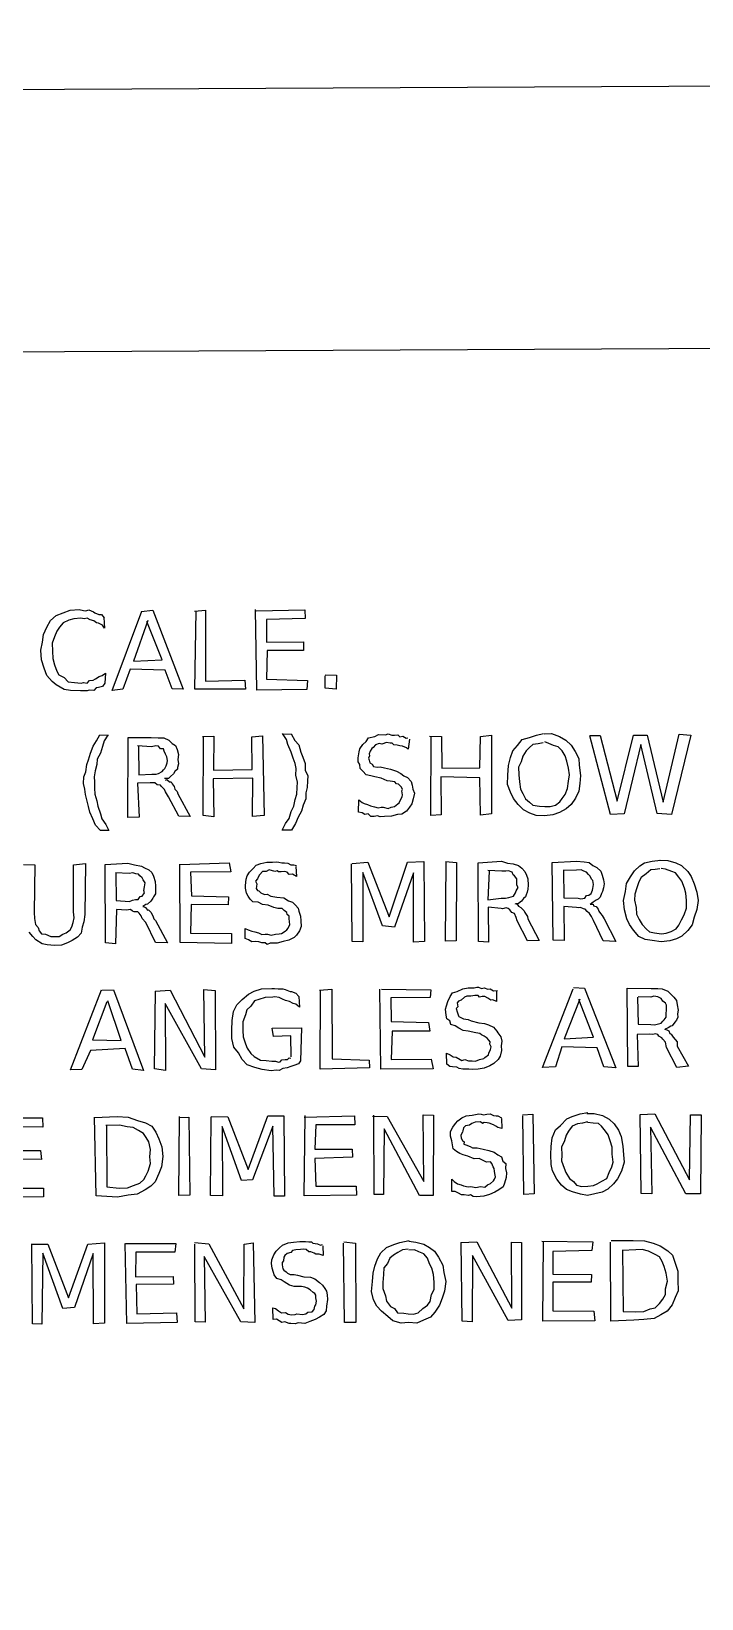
# Model space of a CAD drawing. Header units: millimetres. Extents: x -1 to 471, y -1 to 401.
# Drawn here: x 39 to 64.4, y 341.8 to 401.2 of the extents above; entities that cross this region are included whole.
import ezdxf

# ---------------------------------------------------------------- set-up
doc = ezdxf.new("R2010")
doc.units = ezdxf.units.MM

msp = doc.modelspace()

# ---------------------------------------------------------------- linework, layer by layer
for points in [[(1.059, -1.205), (471.021, 1.222), (468.994, 401.183), (-1.048, 398.767)], [(11.016, 8.845), (460.96, 11.161), (459.021, 391.14), (9.042, 388.872)]]:
    msp.add_lwpolyline(points, close=True)
for points in [[(41.741, 378.953), (41.776, 378.547), (41.699, 378.668), (41.546, 378.736), (41.464, 378.749), (41.367, 378.832), (41.225, 378.865), (41.109, 378.932), (41.001, 378.91), (40.869, 378.929), (40.612, 378.909), (40.421, 378.853), (40.208, 378.75), (40.065, 378.593), (39.97, 378.438), (39.878, 378.221), (39.786, 377.983), (39.805, 377.677), (39.807, 377.403), (39.875, 377.159), (39.961, 376.928), (40.035, 376.782), (40.237, 376.684), (40.393, 376.522), (40.637, 376.492), (40.886, 376.473), (40.973, 376.495), (41.111, 376.471), (41.209, 376.566), (41.339, 376.586), (41.431, 376.63), (41.57, 376.719), (41.688, 376.762), (41.814, 376.847), (41.785, 376.462), (41.696, 376.341), (41.542, 376.308), (41.458, 376.293), (41.363, 376.195), (41.188, 376.197), (41.114, 376.176), (40.956, 376.174), (40.862, 376.172), (40.482, 376.186), (40.249, 376.231), (39.944, 376.408), (39.792, 376.531), (39.592, 376.758), (39.48, 377.032), (39.382, 377.347), (39.356, 377.719), (39.416, 378.016), (39.458, 378.317), (39.591, 378.595), (39.723, 378.849), (39.944, 379.029), (40.21, 379.135), (40.474, 379.235), (40.811, 379.256), (40.973, 379.22), (41.06, 379.214), (41.178, 379.243), (41.352, 379.177), (41.411, 379.132), (41.56, 379.071), (41.653, 379.065), (41.759, 378.948)], [(43.164, 379.187), (43.611, 379.238), (44.759, 376.242), (44.334, 376.248), (44.068, 376.954), (42.742, 376.998), (42.463, 376.236), (42.066, 376.195), (43.188, 379.198)], [(45.187, 379.196), (45.603, 379.241), (45.603, 376.546), (47.093, 376.583), (47.122, 376.234), (45.201, 376.237), (45.247, 379.205)], [(47.524, 379.21), (49.371, 379.252), (49.385, 378.913), (47.914, 378.879), (47.915, 378.019), (49.314, 378.034), (49.317, 377.701), (47.946, 377.7), (47.918, 376.613), (49.473, 376.57), (49.446, 376.228), (47.545, 376.202), (47.497, 379.255)], [(43.42, 378.846), (42.876, 377.305), (43.964, 377.346), (43.382, 378.809)], [(50.14, 376.779), (50.574, 376.773), (50.561, 376.241), (50.135, 376.273), (50.138, 376.742)], [(41.897, 374.498), (41.757, 374.28), (41.691, 374.063), (41.618, 373.81), (41.497, 373.585), (41.479, 373.381), (41.419, 373.145), (41.378, 372.921), (41.391, 372.722), (41.398, 372.485), (41.411, 372.263), (41.487, 372.003), (41.525, 371.808), (41.62, 371.517), (41.671, 371.329), (41.823, 371.105), (41.935, 370.885), (41.622, 370.881), (41.432, 371.087), (41.324, 371.317), (41.221, 371.578), (41.166, 371.79), (41.104, 372.038), (41.048, 372.247), (41.024, 372.446), (40.982, 372.666), (40.991, 372.92), (41.065, 373.11), (41.103, 373.378), (41.17, 373.566), (41.241, 373.815), (41.342, 374.074), (41.464, 374.275), (41.594, 374.504), (41.919, 374.496)], [(44.092, 372.793), (44.137, 372.817), (44.239, 372.731), (44.295, 372.731), (44.335, 372.652), (44.409, 372.554), (44.446, 372.446), (44.534, 372.363), (44.554, 372.265), (45.015, 371.412), (44.593, 371.43), (44.205, 372.161), (44.087, 372.345), (44.053, 372.438), (43.935, 372.548), (43.891, 372.596), (43.773, 372.611), (43.683, 372.683), (43.626, 372.692), (43.505, 372.688), (43.025, 372.669), (43.082, 371.38), (42.654, 371.379), (42.671, 374.409), (43.536, 374.412), (43.809, 374.395), (44.026, 374.389), (44.209, 374.308), (44.34, 374.178), (44.464, 374.102), (44.524, 373.956), (44.576, 373.767), (44.554, 373.567), (44.58, 373.412), (44.545, 373.271), (44.545, 373.204), (44.434, 373.121), (44.395, 373.03), (44.281, 372.925), (44.197, 372.856), (44.044, 372.85)], [(45.484, 374.442), (45.915, 374.452), (45.91, 373.173), (47.368, 373.194), (47.356, 374.435), (47.758, 374.471), (47.828, 371.453), (47.379, 371.405), (47.394, 372.868), (45.892, 372.839), (45.914, 371.401), (45.519, 371.447), (45.531, 374.429)], [(48.528, 374.532), (48.847, 374.552), (48.994, 374.299), (49.136, 374.13), (49.222, 373.845), (49.297, 373.667), (49.385, 373.427), (49.386, 373.169), (49.479, 372.959), (49.469, 372.768), (49.459, 372.517), (49.41, 372.307), (49.403, 372.082), (49.308, 371.839), (49.239, 371.617), (49.12, 371.382), (49.018, 371.15), (48.866, 370.897), (48.513, 370.888), (48.636, 371.15), (48.779, 371.34), (48.854, 371.597), (48.948, 371.809), (49.008, 372.061), (49.063, 372.26), (49.084, 372.505), (49.097, 372.714), (49.029, 372.983), (49.041, 373.231), (49.006, 373.427), (48.926, 373.626), (48.855, 373.85), (48.731, 374.137), (48.671, 374.336), (48.517, 374.556)], [(53.343, 374.347), (53.291, 373.962), (53.219, 374.021), (53.067, 374.074), (52.968, 374.095), (52.868, 374.12), (52.747, 374.124), (52.676, 374.196), (52.605, 374.187), (52.469, 374.212), (52.288, 374.159), (52.191, 374.181), (52.049, 374.128), (51.966, 374.023), (51.912, 373.993), (51.845, 373.893), (51.808, 373.787), (51.822, 373.707), (51.785, 373.625), (51.814, 373.547), (51.84, 373.451), (51.925, 373.4), (51.975, 373.308), (52.117, 373.28), (52.223, 373.295), (52.392, 373.251), (52.618, 373.204), (52.843, 373.126), (53.014, 373.038), (53.124, 372.947), (53.262, 372.887), (53.408, 372.737), (53.446, 372.601), (53.46, 372.444), (53.526, 372.295), (53.481, 372.082), (53.432, 371.892), (53.336, 371.761), (53.225, 371.616), (53.045, 371.505), (52.882, 371.489), (52.651, 371.419), (52.389, 371.412), (52.222, 371.395), (52.125, 371.433), (51.998, 371.412), (51.869, 371.415), (51.774, 371.509), (51.64, 371.483), (51.544, 371.556), (51.409, 371.57), (51.411, 372.041), (51.55, 371.938), (51.624, 371.898), (51.744, 371.862), (51.864, 371.821), (52.006, 371.773), (52.15, 371.736), (52.26, 371.768), (52.335, 371.766), (52.528, 371.715), (52.645, 371.767), (52.764, 371.796), (52.895, 371.897), (52.949, 371.924), (52.997, 372.037), (53.055, 372.157), (53.068, 372.23), (53.053, 372.379), (53.069, 372.435), (53.033, 372.527), (52.926, 372.636), (52.844, 372.648), (52.779, 372.72), (52.607, 372.746), (52.494, 372.762), (52.266, 372.863), (52.022, 372.92), (51.877, 372.947), (51.691, 372.996), (51.563, 373.13), (51.469, 373.236), (51.449, 373.384), (51.392, 373.479), (51.387, 373.636), (51.425, 373.865), (51.449, 373.982), (51.566, 374.141), (51.693, 374.261), (51.782, 374.388), (52.021, 374.447), (52.168, 374.522), (52.43, 374.512), (52.529, 374.547), (52.669, 374.494), (52.765, 374.494), (52.891, 374.504), (52.978, 374.435), (53.089, 374.461), (53.209, 374.382), (53.279, 374.395)], [(54.1, 374.456), (54.552, 374.45), (54.559, 373.244), (56.004, 373.261), (56.026, 374.448), (56.444, 374.497), (56.452, 371.513), (56.029, 371.457), (56, 372.88), (54.527, 372.921), (54.535, 371.48), (54.149, 371.449), (54.156, 374.46)], [(58.447, 374.548), (58.721, 374.557), (59.033, 374.447), (59.263, 374.312), (59.464, 374.121), (59.626, 373.874), (59.762, 373.607), (59.777, 373.354), (59.82, 372.972), (59.8, 372.664), (59.765, 372.367), (59.638, 372.108), (59.467, 371.868), (59.275, 371.7), (59.029, 371.569), (58.771, 371.47), (58.464, 371.44), (58.137, 371.448), (57.897, 371.539), (57.665, 371.661), (57.458, 371.862), (57.283, 372.097), (57.174, 372.329), (57.057, 372.627), (57.073, 372.976), (57.097, 373.341), (57.174, 373.651), (57.257, 373.896), (57.431, 374.099), (57.612, 374.325), (57.894, 374.413), (58.151, 374.49), (58.414, 374.556)], [(60.174, 374.486), (60.573, 374.485), (61.211, 371.993), (61.832, 374.494), (62.35, 374.494), (62.953, 371.951), (63.57, 374.539), (64.01, 374.498), (63.278, 371.492), (62.727, 371.528), (62.113, 374.137), (61.476, 371.512), (60.966, 371.493), (60.177, 374.468)], [(43.058, 374.069), (43.076, 372.997), (43.566, 373.021), (43.732, 373.019), (43.818, 373.036), (43.956, 373.122), (44.014, 373.175), (44.06, 373.235), (44.116, 373.336), (44.15, 373.445), (44.162, 373.534), (44.139, 373.679), (44.09, 373.772), (44.037, 373.89), (44.012, 373.975), (43.899, 373.975), (43.818, 374.079), (43.723, 374.087), (43.554, 374.051), (43.02, 374.087)], [(58.41, 374.204), (58.222, 374.172), (58.017, 374.145), (57.883, 374.026), (57.766, 373.897), (57.642, 373.703), (57.573, 373.481), (57.475, 373.285), (57.489, 372.989), (57.507, 372.721), (57.547, 372.452), (57.639, 372.286), (57.735, 372.075), (57.884, 371.96), (58.018, 371.844), (58.263, 371.807), (58.476, 371.785), (58.674, 371.787), (58.88, 371.847), (59.034, 371.966), (59.132, 372.094), (59.239, 372.249), (59.33, 372.475), (59.363, 372.755), (59.409, 372.997), (59.362, 373.24), (59.304, 373.505), (59.241, 373.715), (59.123, 373.904), (58.979, 374.048), (58.805, 374.107), (58.624, 374.182), (58.466, 374.238)], [(44.628, 369.587), (46.502, 369.651), (46.567, 369.317), (45.032, 369.303), (45.071, 368.408), (46.471, 368.368), (46.463, 368.059), (45.054, 368.08), (45.035, 366.982), (46.592, 366.977), (46.586, 366.597), (44.641, 366.63), (44.634, 369.606)], [(49.022, 369.515), (49.051, 369.136), (48.908, 369.22), (48.777, 369.217), (48.695, 369.304), (48.598, 369.324), (48.478, 369.309), (48.37, 369.318), (48.325, 369.354), (48.237, 369.33), (48.017, 369.383), (47.903, 369.326), (47.77, 369.323), (47.662, 369.213), (47.643, 369.189), (47.579, 369.046), (47.493, 368.964), (47.544, 368.864), (47.535, 368.759), (47.526, 368.675), (47.577, 368.611), (47.629, 368.591), (47.704, 368.521), (47.837, 368.457), (47.944, 368.469), (48.083, 368.394), (48.309, 368.348), (48.573, 368.321), (48.752, 368.217), (48.904, 368.16), (49.013, 368.045), (49.119, 367.939), (49.146, 367.827), (49.209, 367.626), (49.215, 367.453), (49.229, 367.238), (49.172, 367.078), (49.052, 366.908), (48.963, 366.828), (48.766, 366.727), (48.549, 366.674), (48.32, 366.611), (48.061, 366.614), (47.945, 366.554), (47.869, 366.618), (47.735, 366.618), (47.625, 366.66), (47.495, 366.675), (47.358, 366.656), (47.234, 366.739), (47.105, 366.779), (47.108, 367.167), (47.219, 367.12), (47.356, 367.069), (47.473, 367.034), (47.613, 366.995), (47.739, 366.932), (47.871, 366.947), (47.954, 366.946), (48.088, 366.909), (48.258, 366.944), (48.392, 366.959), (48.485, 366.973), (48.626, 367.058), (48.689, 367.111), (48.74, 367.183), (48.801, 367.319), (48.783, 367.413), (48.774, 367.548), (48.779, 367.631), (48.703, 367.699), (48.683, 367.771), (48.587, 367.853), (48.515, 367.922), (48.343, 367.918), (48.188, 367.957), (47.985, 368.046), (47.765, 368.075), (47.602, 368.16), (47.396, 368.178), (47.302, 368.273), (47.223, 368.386), (47.161, 368.504), (47.121, 368.7), (47.125, 368.798), (47.143, 369.035), (47.178, 369.157), (47.274, 369.306), (47.415, 369.439), (47.529, 369.561), (47.702, 369.628), (47.926, 369.674), (48.148, 369.676), (48.294, 369.688), (48.389, 369.681), (48.502, 369.655), (48.601, 369.654), (48.728, 369.64), (48.836, 369.582), (48.948, 369.581), (49.054, 369.554)], [(51.164, 369.627), (51.754, 369.679), (52.563, 367.609), (53.268, 369.685), (53.887, 369.703), (53.904, 366.67), (53.49, 366.647), (53.488, 369.281), (52.773, 367.221), (52.309, 367.269), (51.564, 369.293), (51.57, 366.654), (51.162, 366.67), (51.142, 369.622)], [(54.709, 369.707), (55.115, 369.669), (55.108, 366.696), (54.706, 366.687), (54.73, 369.687)], [(57.335, 368.118), (57.419, 368.092), (57.473, 368.005), (57.562, 367.965), (57.615, 367.908), (57.693, 367.835), (57.706, 367.767), (57.811, 367.615), (57.827, 367.533), (58.257, 366.705), (57.816, 366.696), (57.423, 367.449), (57.388, 367.582), (57.325, 367.733), (57.217, 367.777), (57.138, 367.873), (57.084, 367.925), (57.005, 367.953), (56.871, 367.913), (56.811, 367.928), (56.325, 367.972), (56.335, 366.652), (55.952, 366.673), (55.939, 369.656), (56.829, 369.713), (57.054, 369.647), (57.267, 369.619), (57.477, 369.554), (57.595, 369.449), (57.718, 369.331), (57.774, 369.187), (57.825, 369.048), (57.835, 368.802), (57.829, 368.661), (57.807, 368.536), (57.758, 368.436), (57.739, 368.359), (57.657, 368.302), (57.592, 368.199), (57.473, 368.111), (57.386, 368.1)], [(60.186, 368.091), (60.303, 368.092), (60.311, 368.023), (60.42, 368.004), (60.492, 367.897), (60.513, 367.827), (60.583, 367.738), (60.642, 367.66), (60.718, 367.532), (61.161, 366.673), (60.685, 366.701), (60.314, 367.465), (60.24, 367.614), (60.166, 367.737), (60.077, 367.803), (59.994, 367.893), (59.935, 367.911), (59.825, 367.96), (59.73, 367.942), (59.67, 367.963), (59.197, 367.998), (59.21, 366.711), (58.792, 366.719), (58.752, 369.671), (59.666, 369.718), (59.968, 369.687), (60.149, 369.673), (60.29, 369.559), (60.445, 369.483), (60.6, 369.342), (60.639, 369.185), (60.693, 369.016), (60.723, 368.862), (60.695, 368.705), (60.658, 368.572), (60.616, 368.487), (60.566, 368.353), (60.487, 368.274), (60.419, 368.24), (60.306, 368.169), (60.189, 368.073)], [(62.831, 369.753), (63.137, 369.744), (63.443, 369.651), (63.655, 369.549), (63.895, 369.331), (64.026, 369.136), (64.137, 368.858), (64.238, 368.542), (64.286, 368.229), (64.237, 367.881), (64.14, 367.6), (64.06, 367.307), (63.899, 367.083), (63.66, 366.88), (63.467, 366.777), (63.206, 366.702), (62.88, 366.665), (62.545, 366.707), (62.28, 366.744), (62.034, 366.864), (61.836, 367.103), (61.687, 367.315), (61.58, 367.535), (61.494, 367.875), (61.456, 368.231), (61.53, 368.571), (61.564, 368.872), (61.714, 369.123), (61.867, 369.346), (62.074, 369.536), (62.254, 369.657), (62.543, 369.715), (62.855, 369.756)], [(38.703, 369.591), (39.13, 369.579), (39.104, 367.768), (39.121, 367.542), (39.154, 367.321), (39.261, 367.199), (39.292, 367.071), (39.386, 366.961), (39.538, 366.953), (39.732, 366.86), (39.849, 366.861), (40.049, 366.857), (40.188, 366.947), (40.313, 367.004), (40.475, 367.114), (40.538, 367.231), (40.587, 367.394), (40.625, 367.574), (40.6, 367.794), (40.591, 369.574), (41.047, 369.63), (41.022, 367.695), (40.99, 367.42), (40.921, 367.217), (40.889, 366.993), (40.746, 366.83), (40.551, 366.711), (40.365, 366.615), (40.147, 366.537), (39.875, 366.525), (39.593, 366.544), (39.415, 366.585), (39.164, 366.733), (39.049, 366.856), (38.914, 367.026)], [(43.22, 367.994), (43.247, 368.004), (43.327, 367.965), (43.4, 367.865), (43.437, 367.866), (43.53, 367.788), (43.6, 367.648), (43.641, 367.525), (43.708, 367.463), (44.161, 366.623), (43.706, 366.639), (43.338, 367.391), (43.203, 367.54), (43.167, 367.646), (43.086, 367.743), (43.04, 367.792), (42.903, 367.796), (42.838, 367.824), (42.757, 367.88), (42.607, 367.861), (42.222, 367.885), (42.194, 366.58), (41.811, 366.616), (41.796, 369.585), (42.661, 369.64), (42.908, 369.578), (43.176, 369.532), (43.284, 369.463), (43.45, 369.386), (43.568, 369.283), (43.636, 369.143), (43.695, 368.948), (43.712, 368.769), (43.706, 368.588), (43.701, 368.475), (43.628, 368.367), (43.604, 368.315), (43.524, 368.198), (43.4, 368.088), (43.339, 368.079), (43.23, 368)], [(42.202, 369.261), (42.212, 368.222), (42.721, 368.183), (42.83, 368.234), (42.953, 368.264), (43.049, 368.27), (43.131, 368.372), (43.206, 368.392), (43.285, 368.511), (43.267, 368.602), (43.292, 368.748), (43.31, 368.897), (43.234, 369.014), (43.206, 369.086), (43.116, 369.163), (43.056, 369.224), (42.962, 369.243), (42.841, 369.275), (42.712, 369.244), (42.188, 369.276)], [(56.355, 369.34), (56.304, 368.251), (56.821, 368.318), (56.977, 368.316), (57.109, 368.341), (57.197, 368.362), (57.284, 368.389), (57.358, 368.515), (57.38, 368.596), (57.459, 368.723), (57.412, 368.81), (57.41, 368.972), (57.415, 369.05), (57.325, 369.165), (57.276, 369.204), (57.232, 369.306), (57.087, 369.353), (56.991, 369.337), (56.846, 369.337), (56.306, 369.36)], [(59.174, 369.383), (59.194, 368.326), (59.735, 368.313), (59.842, 368.285), (59.984, 368.311), (60.055, 368.41), (60.135, 368.427), (60.225, 368.492), (60.284, 368.617), (60.289, 368.681), (60.322, 368.829), (60.29, 368.979), (60.244, 369.035), (60.194, 369.154), (60.13, 369.207), (60.048, 369.299), (59.956, 369.343), (59.844, 369.39), (59.666, 369.38), (59.199, 369.36)], [(62.836, 369.422), (62.659, 369.403), (62.493, 369.389), (62.316, 369.233), (62.125, 369.097), (62.03, 368.934), (61.965, 368.712), (61.889, 368.461), (61.867, 368.233), (61.937, 367.958), (61.947, 367.704), (62.049, 367.502), (62.168, 367.311), (62.326, 367.142), (62.446, 367.036), (62.629, 367.001), (62.9, 366.961), (63.077, 366.984), (63.256, 367.051), (63.445, 367.147), (63.547, 367.291), (63.652, 367.498), (63.76, 367.685), (63.838, 367.941), (63.842, 368.22), (63.82, 368.504), (63.767, 368.696), (63.67, 368.962), (63.551, 369.111), (63.424, 369.28), (63.288, 369.331), (63.044, 369.409), (62.887, 369.438)], [(56.642, 364.8), (56.636, 364.398), (56.5, 364.461), (56.429, 364.453), (56.303, 364.526), (56.195, 364.58), (56.092, 364.589), (55.999, 364.563), (55.944, 364.628), (55.813, 364.629), (55.67, 364.601), (55.507, 364.599), (55.43, 364.56), (55.299, 364.449), (55.198, 364.408), (55.142, 364.35), (55.172, 364.191), (55.114, 364.126), (55.145, 364.008), (55.167, 363.932), (55.198, 363.856), (55.215, 363.826), (55.305, 363.78), (55.388, 363.745), (55.56, 363.711), (55.68, 363.666), (55.962, 363.588), (56.183, 363.566), (56.338, 363.51), (56.525, 363.425), (56.65, 363.276), (56.683, 363.206), (56.799, 363.051), (56.843, 362.888), (56.821, 362.717), (56.823, 362.534), (56.776, 362.329), (56.707, 362.193), (56.531, 362.048), (56.384, 361.958), (56.173, 361.863), (55.94, 361.831), (55.726, 361.814), (55.588, 361.834), (55.449, 361.825), (55.358, 361.831), (55.216, 361.852), (55.128, 361.91), (54.966, 361.918), (54.872, 361.934), (54.759, 362.018), (54.739, 362.441), (54.878, 362.38), (54.99, 362.298), (55.112, 362.286), (55.255, 362.202), (55.319, 362.162), (55.435, 362.194), (55.58, 362.145), (55.718, 362.15), (55.839, 362.139), (55.994, 362.194), (56.153, 362.232), (56.199, 362.274), (56.335, 362.378), (56.35, 362.443), (56.411, 362.582), (56.438, 362.676), (56.386, 362.779), (56.393, 362.872), (56.343, 362.932), (56.282, 363.009), (56.174, 363.088), (56.067, 363.133), (56.004, 363.188), (55.851, 363.209), (55.559, 363.269), (55.38, 363.293), (55.213, 363.389), (55.065, 363.469), (54.9, 363.527), (54.868, 363.667), (54.749, 363.733), (54.73, 363.879), (54.699, 364.1), (54.746, 364.233), (54.791, 364.399), (54.884, 364.592), (54.969, 364.722), (55.145, 364.774), (55.362, 364.879), (55.565, 364.917), (55.79, 364.913), (55.89, 364.942), (55.953, 364.939), (56.069, 364.894), (56.176, 364.918), (56.314, 364.86), (56.392, 364.873), (56.526, 364.805), (56.672, 364.818)], [(59.557, 364.924), (59.975, 364.904), (61.168, 361.877), (60.708, 361.918), (60.45, 362.64), (59.111, 362.673), (58.869, 361.918), (58.387, 361.888), (59.547, 364.883)], [(63.014, 363.347), (63.1, 363.316), (63.172, 363.288), (63.217, 363.184), (63.26, 363.162), (63.336, 363.038), (63.409, 362.952), (63.486, 362.864), (63.49, 362.706), (63.923, 361.948), (63.474, 361.893), (63.09, 362.653), (63.051, 362.857), (62.941, 362.964), (62.912, 363.025), (62.791, 363.084), (62.752, 363.14), (62.663, 363.165), (62.562, 363.147), (62.449, 363.163), (61.976, 363.146), (62.009, 361.928), (61.62, 361.932), (61.587, 364.898), (62.499, 364.891), (62.75, 364.893), (62.919, 364.876), (63.129, 364.786), (63.255, 364.672), (63.367, 364.555), (63.469, 364.434), (63.491, 364.272), (63.529, 364.064), (63.507, 363.935), (63.513, 363.806), (63.465, 363.685), (63.395, 363.618), (63.301, 363.48), (63.252, 363.456), (63.142, 363.4), (63.036, 363.353)], [(41.668, 364.828), (42.116, 364.838), (43.25, 361.781), (42.838, 361.834), (42.555, 362.608), (41.242, 362.544), (40.917, 361.822), (40.483, 361.808), (41.653, 364.84)], [(41.866, 364.379), (41.323, 362.946), (42.408, 362.917), (41.898, 364.423)], [(43.697, 364.792), (44.269, 364.832), (45.572, 362.283), (45.535, 364.856), (45.966, 364.811), (45.985, 361.808), (45.445, 361.849), (44.078, 364.324), (44.091, 361.786), (43.672, 361.848), (43.706, 364.783)], [(48.852, 362.302), (48.843, 363.09), (48.182, 363.073), (48.135, 363.389), (49.24, 363.393), (49.203, 362.144), (49.124, 362.039), (48.947, 361.964), (48.833, 361.937), (48.7, 361.877), (48.534, 361.857), (48.399, 361.78), (48.277, 361.789), (48.098, 361.77), (47.752, 361.813), (47.476, 361.895), (47.188, 361.992), (46.996, 362.199), (46.853, 362.446), (46.681, 362.666), (46.606, 362.996), (46.604, 363.31), (46.61, 363.682), (46.667, 364.012), (46.786, 364.264), (46.992, 364.476), (47.23, 364.679), (47.451, 364.79), (47.729, 364.882), (48.123, 364.884), (48.218, 364.889), (48.362, 364.871), (48.533, 364.878), (48.621, 364.846), (48.812, 364.778), (48.868, 364.77), (49.027, 364.712), (49.143, 364.586), (49.168, 364.184), (49.029, 364.301), (48.929, 364.318), (48.792, 364.393), (48.638, 364.437), (48.519, 364.481), (48.401, 364.554), (48.231, 364.579), (48.159, 364.56), (47.861, 364.542), (47.629, 364.477), (47.457, 364.417), (47.32, 364.214), (47.17, 364.082), (47.114, 363.887), (47.013, 363.623), (47.024, 363.296), (47.026, 363.059), (47.124, 362.788), (47.188, 362.623), (47.323, 362.421), (47.446, 362.313), (47.682, 362.173), (47.902, 362.154), (48.112, 362.139), (48.253, 362.134), (48.371, 362.096), (48.439, 362.106), (48.501, 362.181), (48.625, 362.197), (48.712, 362.2), (48.774, 362.266), (48.839, 362.246)], [(49.927, 364.825), (50.391, 364.869), (50.404, 362.22), (51.811, 362.176), (51.821, 361.877), (49.952, 361.835), (49.969, 364.826)], [(52.28, 364.858), (54.149, 364.844), (54.121, 364.543), (52.626, 364.535), (52.644, 363.632), (54.059, 363.606), (54.112, 363.271), (52.682, 363.269), (52.647, 362.202), (54.16, 362.209), (54.23, 361.845), (52.247, 361.833), (52.216, 364.86)], [(59.801, 364.484), (59.209, 362.982), (60.314, 363.041), (59.761, 364.472)], [(61.989, 364.559), (62.014, 363.531), (62.496, 363.528), (62.625, 363.506), (62.784, 363.545), (62.876, 363.575), (62.949, 363.647), (62.99, 363.7), (63.067, 363.799), (63.071, 363.932), (63.081, 364.075), (63.09, 364.198), (63.085, 364.257), (63.041, 364.339), (62.948, 364.415), (62.881, 364.516), (62.757, 364.571), (62.608, 364.593), (62.489, 364.557), (62.011, 364.576)], [(60.065, 360.145), (60.344, 360.146), (60.658, 360.078), (60.916, 359.939), (61.101, 359.759), (61.269, 359.512), (61.362, 359.277), (61.424, 358.915), (61.457, 358.587), (61.477, 358.301), (61.384, 357.96), (61.23, 357.671), (61.073, 357.488), (60.866, 357.277), (60.641, 357.161), (60.371, 357.104), (60.088, 357.039), (59.821, 357.096), (59.52, 357.174), (59.29, 357.274), (59.101, 357.438), (58.923, 357.656), (58.766, 357.98), (58.712, 358.221), (58.699, 358.597), (58.707, 358.894), (58.752, 359.221), (58.87, 359.527), (59.063, 359.699), (59.303, 359.942), (59.51, 360.035), (59.809, 360.132), (60.105, 360.185)], [(37.513, 359.981), (39.427, 359.985), (39.437, 359.633), (37.939, 359.645), (37.957, 358.744), (39.351, 358.749), (39.381, 358.408), (37.92, 358.414), (37.944, 357.322), (39.464, 357.319), (39.455, 356.985), (37.549, 356.974), (37.543, 360.019)], [(41.393, 359.996), (42.252, 360.032), (42.671, 360.007), (43.018, 359.889), (43.324, 359.795), (43.566, 359.667), (43.724, 359.437), (43.837, 359.189), (43.952, 358.886), (43.979, 358.513), (43.939, 358.131), (43.839, 357.871), (43.694, 357.562), (43.535, 357.389), (43.309, 357.25), (43.012, 357.092), (42.676, 357.059), (42.26, 356.979), (41.451, 357.023), (41.391, 360.007)], [(41.848, 359.697), (41.857, 357.375), (42.332, 357.316), (42.649, 357.334), (42.867, 357.425), (43.109, 357.506), (43.268, 357.647), (43.342, 357.792), (43.434, 357.966), (43.52, 358.253), (43.492, 358.51), (43.519, 358.781), (43.456, 359.07), (43.357, 359.239), (43.256, 359.385), (43.064, 359.507), (42.862, 359.617), (42.632, 359.639), (42.337, 359.705), (41.818, 359.69)], [(44.605, 360), (44.965, 360.015), (45.004, 357.053), (44.59, 357.034), (44.621, 360.032)], [(45.819, 360.042), (46.444, 360.025), (47.215, 358.023), (47.969, 360.055), (48.567, 360.063), (48.596, 357.018), (48.204, 357.021), (48.153, 359.674), (47.39, 357.64), (46.962, 357.607), (46.23, 359.662), (46.243, 357.023), (45.794, 357.034), (45.814, 360.02)], [(49.342, 360.014), (51.258, 360.065), (51.263, 359.717), (49.787, 359.726), (49.747, 358.792), (51.161, 358.801), (51.172, 358.493), (49.747, 358.441), (49.781, 357.397), (51.314, 357.388), (51.331, 357.05), (49.345, 357.024), (49.383, 360.076)], [(51.94, 360.047), (52.488, 360.042), (53.878, 357.572), (53.854, 360.101), (54.243, 360.089), (54.241, 357.045), (53.715, 357.035), (52.376, 359.569), (52.355, 357.079), (51.996, 357.082), (51.98, 360.092)], [(56.828, 359.957), (56.846, 359.582), (56.686, 359.613), (56.613, 359.664), (56.522, 359.716), (56.366, 359.781), (56.288, 359.798), (56.175, 359.812), (56.101, 359.772), (56.03, 359.838), (55.835, 359.823), (55.699, 359.774), (55.608, 359.703), (55.461, 359.678), (55.392, 359.6), (55.358, 359.497), (55.347, 359.438), (55.285, 359.329), (55.302, 359.21), (55.352, 359.129), (55.414, 359.074), (55.403, 358.993), (55.473, 358.959), (55.634, 358.9), (55.732, 358.848), (55.905, 358.848), (56.13, 358.792), (56.342, 358.745), (56.545, 358.68), (56.692, 358.587), (56.825, 358.507), (56.882, 358.347), (56.991, 358.255), (56.981, 358.063), (57.012, 357.903), (57.005, 357.717), (56.939, 357.503), (56.89, 357.369), (56.729, 357.253), (56.58, 357.165), (56.372, 357.083), (56.156, 357.021), (55.884, 356.99), (55.755, 357.001), (55.647, 357.061), (55.572, 357.045), (55.41, 357.065), (55.315, 357.071), (55.202, 357.128), (55.067, 357.194), (54.939, 357.192), (54.939, 357.66), (55.027, 357.57), (55.153, 357.477), (55.304, 357.44), (55.387, 357.411), (55.563, 357.364), (55.66, 357.378), (55.734, 357.367), (55.86, 357.342), (56.032, 357.38), (56.195, 357.353), (56.294, 357.439), (56.414, 357.496), (56.518, 357.597), (56.56, 357.66), (56.603, 357.754), (56.578, 357.871), (56.561, 357.963), (56.545, 358.063), (56.507, 358.124), (56.46, 358.253), (56.413, 358.313), (56.263, 358.309), (56.163, 358.349), (55.982, 358.44), (55.796, 358.43), (55.556, 358.536), (55.374, 358.579), (55.253, 358.627), (55.115, 358.714), (54.997, 358.813), (54.966, 358.966), (54.949, 359.112), (54.89, 359.292), (54.888, 359.472), (54.985, 359.634), (55.089, 359.77), (55.167, 359.869), (55.329, 359.981), (55.485, 360.062), (55.719, 360.09), (55.963, 360.136), (56.053, 360.13), (56.139, 360.098), (56.274, 360.123), (56.401, 360.133), (56.518, 360.073), (56.621, 360.059), (56.684, 360.055), (56.826, 359.986)], [(57.62, 360.095), (58.018, 360.12), (58.061, 357.101), (57.672, 357.078), (57.642, 360.063)], [(60.092, 359.83), (59.893, 359.778), (59.707, 359.757), (59.512, 359.668), (59.365, 359.475), (59.275, 359.33), (59.217, 359.111), (59.108, 358.872), (59.111, 358.571), (59.106, 358.359), (59.208, 358.071), (59.271, 357.911), (59.411, 357.689), (59.558, 357.576), (59.669, 357.429), (59.859, 357.381), (60.104, 357.399), (60.32, 357.422), (60.454, 357.478), (60.628, 357.585), (60.824, 357.688), (60.913, 357.911), (61.011, 358.126), (61.06, 358.3), (61.022, 358.609), (61.029, 358.87), (60.947, 359.117), (60.872, 359.335), (60.766, 359.485), (60.624, 359.664), (60.5, 359.77), (60.302, 359.787), (60.092, 359.812)], [(62.088, 360.116), (62.645, 360.133), (63.959, 357.632), (63.991, 360.098), (64.398, 360.105), (64.369, 357.108), (63.821, 357.108), (62.484, 359.631), (62.533, 357.106), (62.12, 357.118), (62.088, 360.116)], [(39.01, 355.195), (39.622, 355.192), (40.409, 353.162), (41.142, 355.198), (41.768, 355.24), (41.773, 352.201), (41.359, 352.18), (41.344, 354.841), (40.631, 352.798), (40.192, 352.757), (39.433, 354.849), (39.392, 352.161), (39.036, 352.172), (39.023, 355.206)], [(42.565, 355.221), (44.476, 355.214), (44.439, 354.895), (42.963, 354.894), (42.949, 353.951), (44.375, 353.971), (44.395, 353.682), (42.976, 353.668), (43.003, 352.553), (44.507, 352.594), (44.532, 352.225), (42.614, 352.183), (42.561, 355.225)], [(45.183, 355.254), (45.724, 355.212), (47.057, 352.74), (47.067, 355.2), (47.411, 355.245), (47.47, 352.225), (46.939, 352.25), (45.558, 354.728), (45.589, 352.233), (45.209, 352.253), (45.192, 355.198)], [(50.052, 355.129), (50.068, 354.763), (49.908, 354.81), (49.788, 354.817), (49.72, 354.853), (49.596, 354.905), (49.515, 354.91), (49.415, 354.987), (49.321, 355), (49.208, 354.999), (49.028, 354.98), (48.905, 354.957), (48.833, 354.876), (48.705, 354.844), (48.617, 354.77), (48.574, 354.697), (48.565, 354.567), (48.505, 354.502), (48.516, 354.411), (48.536, 354.265), (48.575, 354.206), (48.662, 354.148), (48.715, 354.094), (48.816, 354.05), (48.967, 354.05), (49.097, 354.019), (49.328, 353.956), (49.59, 353.938), (49.746, 353.878), (49.922, 353.74), (50.039, 353.634), (50.132, 353.508), (50.192, 353.412), (50.22, 353.277), (50.224, 353.101), (50.187, 352.85), (50.181, 352.667), (50.087, 352.526), (49.921, 352.422), (49.764, 352.337), (49.564, 352.257), (49.366, 352.187), (49.122, 352.209), (49.007, 352.17), (48.842, 352.193), (48.777, 352.182), (48.605, 352.255), (48.499, 352.231), (48.392, 352.289), (48.295, 352.355), (48.165, 352.34), (48.158, 352.777), (48.26, 352.758), (48.372, 352.673), (48.486, 352.594), (48.637, 352.605), (48.732, 352.538), (48.87, 352.52), (49.003, 352.534), (49.067, 352.548), (49.281, 352.531), (49.403, 352.548), (49.489, 352.621), (49.65, 352.632), (49.725, 352.712), (49.752, 352.84), (49.784, 352.895), (49.814, 353.029), (49.783, 353.157), (49.787, 353.266), (49.748, 353.322), (49.68, 353.356), (49.567, 353.464), (49.467, 353.523), (49.375, 353.561), (49.238, 353.593), (48.962, 353.591), (48.792, 353.638), (48.591, 353.768), (48.476, 353.847), (48.312, 353.893), (48.205, 354.026), (48.179, 354.121), (48.131, 354.283), (48.106, 354.466), (48.121, 354.604), (48.192, 354.79), (48.28, 354.934), (48.407, 355.054), (48.523, 355.155), (48.735, 355.24), (48.934, 355.277), (49.182, 355.301), (49.284, 355.302), (49.39, 355.293), (49.517, 355.282), (49.626, 355.284), (49.677, 355.234), (49.852, 355.207), (49.966, 355.155), (50.035, 355.181)], [(50.851, 355.285), (51.292, 355.233), (51.298, 352.228), (50.879, 352.22), (50.832, 355.228)], [(53.314, 355.313), (53.574, 355.274), (53.886, 355.191), (54.103, 355.073), (54.292, 354.927), (54.433, 354.707), (54.602, 354.404), (54.641, 354.118), (54.711, 353.777), (54.664, 353.418), (54.579, 353.145), (54.473, 352.887), (54.304, 352.611), (54.14, 352.426), (53.867, 352.313), (53.617, 352.205), (53.295, 352.231), (53.017, 352.204), (52.706, 352.284), (52.514, 352.457), (52.279, 352.651), (52.104, 352.84), (51.979, 353.084), (51.903, 353.406), (51.937, 353.785), (51.96, 354.094), (52.026, 354.366), (52.128, 354.64), (52.247, 354.869), (52.461, 355.07), (52.739, 355.188), (52.974, 355.257), (53.32, 355.337)], [(53.291, 355.008), (53.077, 354.981), (52.902, 354.874), (52.737, 354.779), (52.587, 354.669), (52.509, 354.465), (52.371, 354.297), (52.35, 354.04), (52.33, 353.739), (52.322, 353.519), (52.431, 353.232), (52.464, 353.031), (52.62, 352.832), (52.768, 352.753), (52.881, 352.59), (53.123, 352.573), (53.286, 352.55), (53.495, 352.547), (53.667, 352.596), (53.844, 352.75), (54.025, 352.885), (54.124, 353.024), (54.169, 353.29), (54.269, 353.47), (54.27, 353.752), (54.252, 354.05), (54.18, 354.282), (54.092, 354.452), (54.017, 354.663), (53.884, 354.824), (53.69, 354.898), (53.523, 354.976), (53.308, 354.972)], [(55.287, 355.255), (55.887, 355.287), (57.225, 352.763), (57.212, 355.272), (57.583, 355.259), (57.58, 352.321), (57.075, 352.305), (55.723, 354.76), (55.714, 352.249), (55.339, 352.276), (55.293, 355.252)], [(58.357, 355.304), (60.285, 355.279), (60.255, 354.953), (58.774, 354.921), (58.777, 354.053), (60.244, 354.039), (60.234, 353.753), (58.775, 353.757), (58.775, 352.663), (60.333, 352.658), (60.369, 352.285), (58.391, 352.27), (58.422, 355.27)], [(60.99, 355.34), (61.824, 355.331), (62.25, 355.319), (62.58, 355.231), (62.847, 355.126), (63.139, 354.939), (63.317, 354.778), (63.415, 354.475), (63.513, 354.177), (63.512, 353.825), (63.526, 353.426), (63.418, 353.171), (63.297, 352.9), (63.106, 352.657), (62.873, 352.519), (62.616, 352.377), (62.222, 352.335), (61.845, 352.312), (60.976, 352.277), (60.962, 355.272)], [(61.416, 354.972), (61.436, 352.638), (61.898, 352.627), (62.22, 352.646), (62.469, 352.748), (62.655, 352.782), (62.824, 352.939), (62.94, 353.108), (63.042, 353.291), (63.046, 353.505), (63.124, 353.795), (63.075, 354.096), (63, 354.352), (62.922, 354.535), (62.817, 354.719), (62.652, 354.806), (62.396, 354.925), (62.166, 354.989), (61.923, 354.982), (61.405, 354.95)]]:
    msp.add_lwpolyline(points)

doc.saveas('drawing.dxf')
